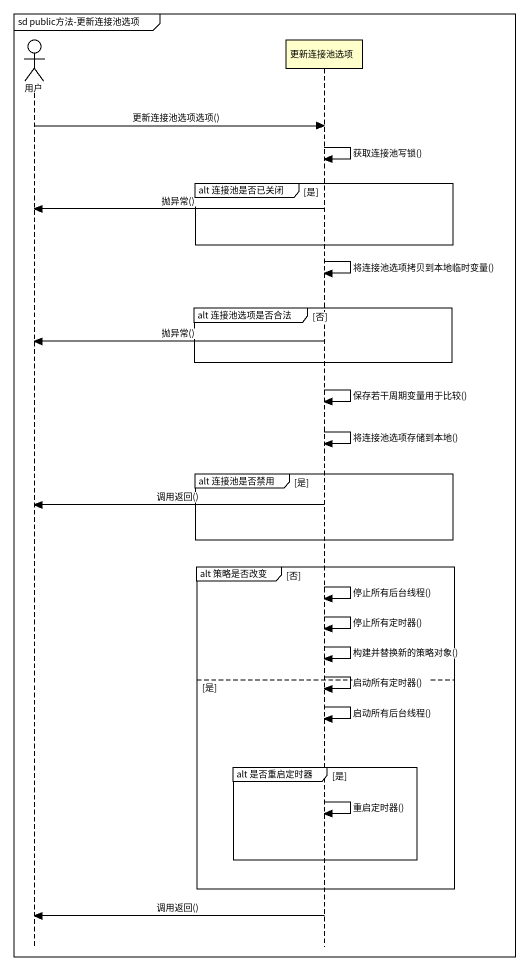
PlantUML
@startuml
mainframe sd public方法-更新连接池选项
hide footbox
actor 用户
participant 更新连接池选项

用户 -> 更新连接池选项 : 更新连接池选项选项()
更新连接池选项 -> 更新连接池选项 : 获取连接池写锁()
group alt 连接池是否已关闭 [是]
  更新连接池选项 -> 用户 : 抛异常()
end
更新连接池选项 -> 更新连接池选项 : 将连接池选项拷贝到本地临时变量()
group alt 连接池选项是否合法 [否]
  更新连接池选项 -> 用户 : 抛异常()
end
更新连接池选项 -> 更新连接池选项 : 保存若干周期变量用于比较()
更新连接池选项 -> 更新连接池选项 : 将连接池选项存储到本地()
group alt 连接池是否禁用 [是]
  更新连接池选项 -> 用户 : 调用返回()
end
group alt 策略是否改变 [否]
  更新连接池选项 -> 更新连接池选项 : 停止所有后台线程()
  更新连接池选项 -> 更新连接池选项 : 停止所有定时器()
  更新连接池选项 -> 更新连接池选项 : 构建并替换新的策略对象()
  更新连接池选项 -> 更新连接池选项 : 启动所有定时器()
else 是
  更新连接池选项 -> 更新连接池选项 : 启动所有后台线程()
  group alt 是否重启定时器 [是]
    更新连接池选项 -> 更新连接池选项 : 重启定时器()
  end
end
更新连接池选项 -> 用户 : 调用返回()
@enduml
